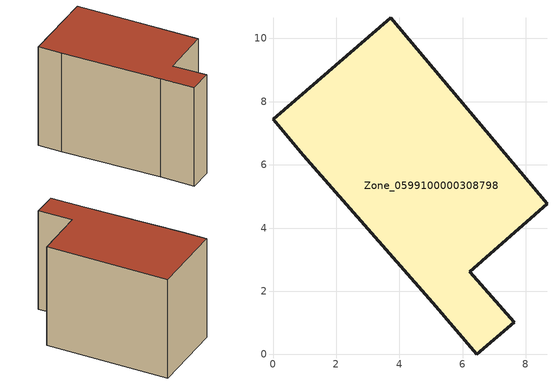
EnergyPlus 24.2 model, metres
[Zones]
Zone_0599100000308798
 floor ground (C_G): 5.06,1.64 0.96,6.3 0,7.44 3.72,10.66 8.67,4.77 6.23,2.62 7.63,1.01 6.45,0 z0
 wall outside (C_F): 0.96,6.3 5.06,1.64 6.45,0 7.63,1.01 6.23,2.62 8.67,4.77 3.72,10.66 0,7.44 0.96,6.3 z0:6.51
 roof outside (C_R): 8.67,4.77 3.72,10.66 0,7.44 0.96,6.3 5.06,1.64 6.45,0 7.63,1.01 6.23,2.62 z6.51
[BUILDING]
Pand.0599100000308798: North Axis=0; Terrain=City; Loads Convergence Tolerance Value=0.04; Temperature Convergence Tolerance Value=0.4; Solar Distribution=FullExterior; Maximum Number of Warmup Days=25; Minimum Number of Warmup Days=1
[Site:Location]
Rotterdam.The.Hague.AP_ZH_NLD Design_Conditions: Latitude=51.96; Longitude=4.45; Time Zone=1; Elevation=-4.5
[SITE:GROUNDTEMPERATURE:BUILDINGSURFACE]
18, 18, 18, 18, 18, 18, 18, 18, 18, 18, 18, 18
[MATERIAL] Thermal Absorptance=0.9; Solar Absorptance=0.7; Visible Absorptance=0.7
Name | Roughness | Thickness | Conductivity | Density | Specific Heat
G.TI.1946 | MediumSmooth | 0.15 | 1 | 540 | 1210
F.TI.1946 | Rough | 0.3 | 0.857143 | 1920 | 840
R.TI.1946 | MediumRough | 0.2 | 0.1 | 1500 | 1000
[CONSTRUCTION]
C_G: G.TI.1946
C_F: F.TI.1946
C_R: R.TI.1946
[ZONE]
Zone_0599100000308798: Type=1; Multiplier=1; Ceiling Height=Autocalculate; Volume=Autocalculate; Floor Area=autocalculate; Part of Total Floor Area=Yes
[ZONEINFILTRATION:DESIGNFLOWRATE]
Infil_Zone_0599100000308798: Zone or ZoneList or Space or SpaceList=Zone_0599100000308798; Schedule=AlwaysOn; Design Flow Rate Calculation Method=Flow/Area; Flow Rate per Floor Area=0.003; Constant Term Coefficient=1; Temperature Term Coefficient=0; Velocity Term Coefficient=0; Velocity Squared Term Coefficient=0
[HVACTEMPLATE:ZONE:IDEALLOADSAIRSYSTEM]
Zone_0599100000308798: Maximum Heating Supply Air Temperature=50; Minimum Cooling Supply Air Temperature=13; Maximum Heating Supply Air Humidity Ratio=0.0156; Minimum Cooling Supply Air Humidity Ratio=0.0077; Heating Limit=NoLimit; Cooling Limit=NoLimit; Dehumidification Control Type=ConstantSensibleHeatRatio; Cooling Sensible Heat Ratio=0.7; Dehumidification Setpoint=60; Humidification Control Type=None; Humidification Setpoint=30; Outdoor Air Method=None; Outdoor Air Flow Rate per Person=0.00944; Outdoor Air Flow Rate per Zone Floor Area=0; Outdoor Air Flow Rate per Zone=0; Demand Controlled Ventilation Type=None; Outdoor Air Economizer Type=NoEconomizer; Heat Recovery Type=None; Sensible Heat Recovery Effectiveness=0.7; Latent Heat Recovery Effectiveness=0.65
[ZONECONTROL:THERMOSTAT]
ThermostatControl_Zone_0599100000308798: Zone or ZoneList=Zone_0599100000308798; Control Type Schedule=DualSetpointControlType; Control 1=Thermostat_Zone_0599100000308798; Temperature Difference Between Cutout And Setpoint=0
[THERMOSTATSETPOINT:DUALSETPOINT]
Thermostat_Zone_0599100000308798: Heating Setpoint Temperature Schedule=HeatingSetpoint_Zone_0599100000308798; Cooling Setpoint Temperature Schedule=CoolingSetpoint_Zone_0599100000308798
[SCHEDULE:COMPACT]
HeatingSetpoint_Zone_0599100000308798: Through: 12/31, For: AllDays, Until: 24:00, 21
CoolingSetpoint_Zone_0599100000308798: Through: 12/31, For: AllDays, Until: 24:00, 24
DualSetpointControlType: Through: 12/31, For: AllDays, Until: 24:00, 4
AlwaysOn: Through: 12/31, For: AllDays, Until: 24:00, 1
